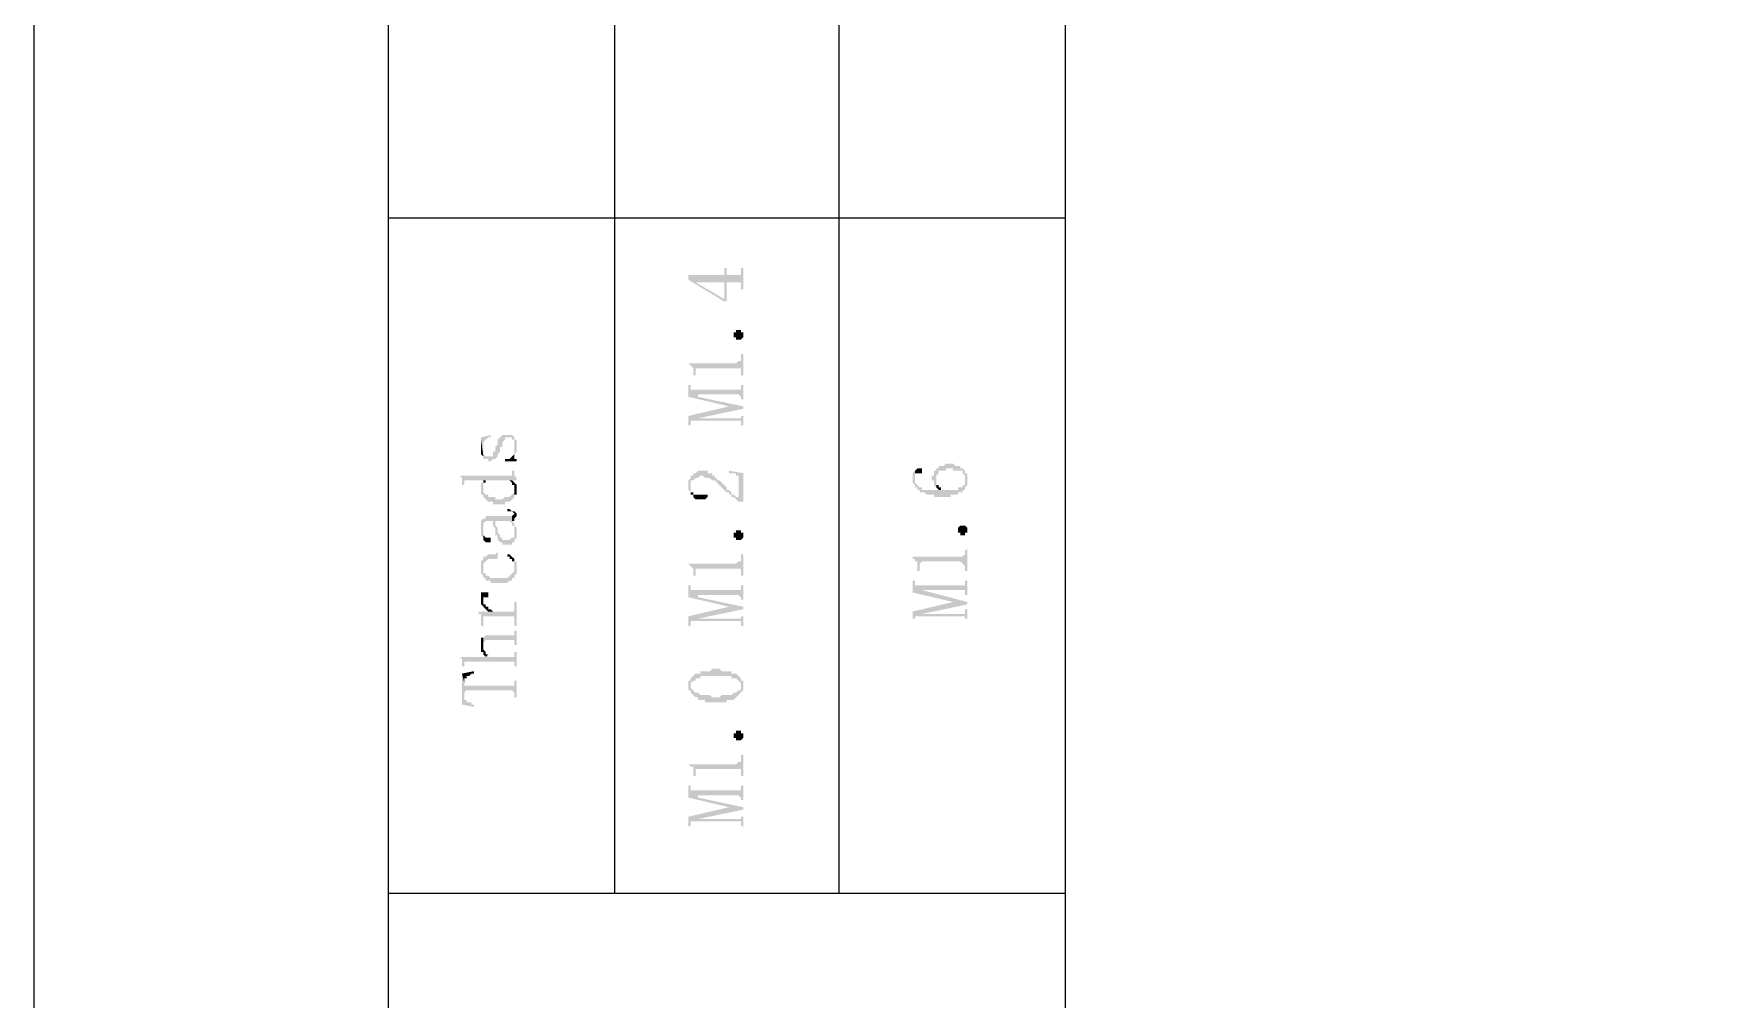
# Model space of a CAD drawing. Header units: millimetres. Extents: x 1336 to 2438, y 1230 to 1601.
# Drawn here: x 2017.55 to 2049.51, y 1449.2 to 1467.46 of the extents above; entities that cross this region are included whole.
import ezdxf

# ---------------------------------------------------------------- set-up
doc = ezdxf.new("R2010")
doc.units = ezdxf.units.MM

msp = doc.modelspace()

# ---------------------------------------------------------------- hatches: boundary and pattern name
at = {"transparency": 33554559}
for points in [[(2029.943, 1462.896), (2029.943, 1462.806), (2030.62, 1462.399), (2030.665, 1462.399), (2030.665, 1462.761), (2030.936, 1462.761), (2030.936, 1462.625), (2030.981, 1462.625), (2030.981, 1463.031), (2030.936, 1463.031), (2030.936, 1462.941), (2030.936, 1462.896), (2030.665, 1462.896), (2030.665, 1463.031), (2030.62, 1463.031), (2030.62, 1462.445), (2030.079, 1462.761), (2030.079, 1462.761)], [(2029.943, 1462.896), (2030.079, 1462.761), (2030.62, 1462.761), (2030.62, 1462.445), (2030.62, 1462.896)], [(2030.981, 1461.768), (2030.981, 1461.722), (2030.981, 1461.722), (2030.936, 1461.677), (2030.846, 1461.677), (2030.846, 1461.722), (2030.801, 1461.722), (2030.801, 1461.768), (2030.801, 1461.813), (2030.846, 1461.813), (2030.846, 1461.858), (2030.936, 1461.858), (2030.936, 1461.813), (2030.981, 1461.813), (2030.981, 1461.768)], [(2029.943, 1461.226), (2029.943, 1461.226), (2029.988, 1461.181), (2029.988, 1461.181), (2030.034, 1461.136), (2030.034, 1461.091), (2030.034, 1461), (2030.079, 1461), (2030.079, 1461.136), (2030.936, 1461.136), (2030.936, 1461.091), (2030.936, 1461), (2030.981, 1461), (2030.981, 1461.407), (2030.936, 1461.407), (2030.936, 1461.316), (2030.936, 1461.271), (2030.891, 1461.271), (2030.846, 1461.226)], [(2029.943, 1460.82), (2029.943, 1460.594), (2030.71, 1460.414), (2030.71, 1460.414), (2030.981, 1460.369), (2030.981, 1460.414), (2030.124, 1460.594), (2030.124, 1460.639), (2030.034, 1460.73), (2029.988, 1460.73), (2029.988, 1460.82)], [(2030.034, 1460.73), (2030.124, 1460.639), (2030.891, 1460.639), (2030.936, 1460.594), (2030.936, 1460.549), (2030.981, 1460.549), (2030.981, 1460.82), (2030.936, 1460.82), (2030.936, 1460.775), (2030.936, 1460.73), (2030.891, 1460.73)], [(2029.943, 1460.233), (2029.943, 1460.053), (2029.988, 1460.053), (2029.988, 1460.098), (2029.988, 1460.143), (2030.034, 1460.143), (2030.124, 1460.188), (2030.981, 1460.369), (2030.71, 1460.414)], [(2030.034, 1460.143), (2030.936, 1460.143), (2030.936, 1460.053), (2030.981, 1460.053), (2030.981, 1460.233), (2030.936, 1460.233), (2030.936, 1460.188), (2030.124, 1460.188)], [(2026.017, 1459.827), (2026.017, 1459.782), (2026.062, 1459.466), (2026.062, 1459.646), (2026.062, 1459.692), (2026.062, 1459.737), (2026.107, 1459.782), (2026.107, 1459.782), (2026.152, 1459.827), (2026.197, 1459.827), (2026.197, 1459.872)], [(2026.017, 1459.646), (2026.017, 1459.556), (2026.017, 1459.511), (2026.062, 1459.466), (2026.017, 1459.782), (2026.017, 1459.737)], [(2026.062, 1459.466), (2026.062, 1459.421), (2026.152, 1459.421), (2026.152, 1459.376), (2026.197, 1459.376), (2026.242, 1459.421), (2026.288, 1459.421), (2026.333, 1459.466), (2026.333, 1459.511), (2026.333, 1459.511), (2026.378, 1459.556), (2026.378, 1459.601), (2026.378, 1459.646), (2026.423, 1459.646), (2026.423, 1459.737), (2026.423, 1459.737), (2026.468, 1459.782), (2026.468, 1459.827), (2026.603, 1459.827), (2026.603, 1459.782), (2026.649, 1459.782), (2026.649, 1459.737), (2026.649, 1459.466), (2026.649, 1459.511), (2026.694, 1459.556), (2026.694, 1459.646), (2026.694, 1459.782), (2026.649, 1459.782), (2026.649, 1459.827), (2026.649, 1459.827), (2026.603, 1459.872), (2026.423, 1459.872), (2026.378, 1459.827), (2026.378, 1459.827), (2026.333, 1459.782), (2026.333, 1459.737), (2026.333, 1459.692), (2026.288, 1459.646), (2026.288, 1459.601), (2026.288, 1459.556), (2026.242, 1459.556), (2026.242, 1459.466), (2026.107, 1459.466), (2026.062, 1459.511), (2026.062, 1459.556), (2026.062, 1459.646)], [(2026.468, 1459.421), (2026.468, 1459.376), (2026.694, 1459.376), (2026.694, 1459.421), (2026.649, 1459.421), (2026.649, 1459.646), (2026.649, 1459.601), (2026.649, 1459.511), (2026.649, 1459.511), (2026.603, 1459.466), (2026.603, 1459.466), (2026.558, 1459.421), (2026.513, 1459.421)], [(2025.611, 1459.105), (2025.611, 1459.105), (2025.656, 1459.06), (2025.656, 1459.015), (2025.656, 1458.924), (2025.701, 1458.924), (2025.701, 1459.015), (2026.107, 1459.015), (2026.107, 1458.969), (2026.107, 1459.015), (2026.694, 1459.015), (2026.694, 1459.06), (2026.694, 1459.06), (2026.649, 1459.105), (2026.649, 1459.15), (2026.649, 1459.195), (2026.603, 1459.195), (2026.603, 1459.15), (2026.603, 1459.105), (2026.558, 1459.105)], [(2029.943, 1458.924), (2029.943, 1458.879), (2029.943, 1458.834), (2029.988, 1458.789), (2029.988, 1458.924), (2029.988, 1459.015), (2030.034, 1459.015), (2030.079, 1459.06), (2030.124, 1459.06), (2030.169, 1459.105), (2030.214, 1459.105), (2030.259, 1459.06), (2030.349, 1459.06), (2030.395, 1459.015), (2030.44, 1459.015), (2030.485, 1458.969), (2030.485, 1458.969), (2030.53, 1458.924), (2030.53, 1458.924), (2030.575, 1458.879), (2030.575, 1458.879), (2030.62, 1458.834), (2030.62, 1458.834), (2030.665, 1458.789), (2030.71, 1458.789), (2030.71, 1458.744), (2030.756, 1458.744), (2030.756, 1458.699), (2030.801, 1458.699), (2030.846, 1458.654), (2030.846, 1458.654), (2030.891, 1458.608), (2030.891, 1458.699), (2030.846, 1458.699), (2030.801, 1458.744), (2030.756, 1458.744), (2030.756, 1458.789), (2030.756, 1458.789), (2030.71, 1458.834), (2030.665, 1458.834), (2030.665, 1458.879), (2030.665, 1458.879), (2030.62, 1458.924), (2030.62, 1458.924), (2030.575, 1458.969), (2030.575, 1458.969), (2030.53, 1459.015), (2030.485, 1459.015), (2030.485, 1459.06), (2030.44, 1459.06), (2030.44, 1459.105), (2030.395, 1459.105), (2030.395, 1459.15), (2030.304, 1459.15), (2030.304, 1459.195), (2030.124, 1459.195), (2030.079, 1459.15), (2030.034, 1459.15), (2030.034, 1459.105), (2029.988, 1459.105), (2029.988, 1459.06), (2029.988, 1459.06), (2029.943, 1459.015), (2029.943, 1458.969), (2029.943, 1458.969)], [(2030.71, 1459.195), (2030.71, 1459.15), (2030.846, 1459.15), (2030.846, 1459.105), (2030.891, 1459.105), (2030.891, 1458.608), (2030.981, 1458.608), (2030.981, 1459.15)], [(2034.186, 1459.06), (2034.186, 1459.015), (2034.186, 1458.969), (2034.231, 1458.924), (2034.231, 1458.879), (2034.276, 1458.879), (2034.276, 1458.834), (2034.321, 1458.834), (2034.321, 1458.789), (2034.411, 1458.789), (2034.456, 1458.744), (2034.592, 1458.744), (2034.592, 1458.699), (2034.908, 1458.699), (2034.908, 1458.744), (2035.043, 1458.744), (2035.043, 1458.789), (2035.133, 1458.789), (2035.133, 1458.834), (2035.179, 1458.834), (2035.179, 1458.879), (2035.179, 1459.015), (2035.179, 1458.924), (2035.133, 1458.924), (2035.133, 1458.879), (2035.043, 1458.879), (2035.043, 1458.834), (2034.366, 1458.834), (2034.366, 1458.879), (2034.321, 1458.879), (2034.276, 1458.924), (2034.276, 1458.924), (2034.231, 1458.969), (2034.231, 1459.015), (2034.231, 1459.195), (2034.186, 1459.15), (2034.186, 1459.105)], [(2034.231, 1459.195), (2034.231, 1459.06), (2034.231, 1459.15), (2034.366, 1459.15), (2034.366, 1459.24), (2034.276, 1459.24)], [(2034.547, 1459.06), (2034.547, 1459.015), (2034.592, 1459.015), (2034.592, 1458.924), (2034.592, 1458.924), (2034.637, 1458.879), (2034.637, 1459.06), (2034.637, 1459.105), (2034.637, 1459.105), (2034.682, 1459.15), (2034.682, 1459.195), (2034.818, 1459.195), (2034.818, 1459.24), (2034.953, 1459.24), (2034.953, 1459.195), (2035.133, 1459.195), (2035.133, 1459.15), (2035.133, 1459.15), (2035.179, 1459.105), (2035.179, 1458.879), (2035.224, 1458.924), (2035.224, 1459.015), (2035.224, 1459.06), (2035.224, 1459.15), (2035.179, 1459.15), (2035.179, 1459.195), (2035.179, 1459.195), (2035.133, 1459.24), (2035.088, 1459.24), (2035.088, 1459.285), (2034.998, 1459.285), (2034.953, 1459.33), (2034.818, 1459.33), (2034.772, 1459.285), (2034.682, 1459.285), (2034.682, 1459.24), (2034.637, 1459.24), (2034.637, 1459.195), (2034.592, 1459.195), (2034.592, 1459.15), (2034.592, 1459.105), (2034.547, 1459.105)], [(2026.017, 1458.834), (2026.017, 1458.789), (2026.017, 1458.744), (2026.062, 1458.744), (2026.062, 1458.699), (2026.062, 1458.699), (2026.107, 1458.654), (2026.107, 1458.654), (2026.152, 1458.608), (2026.242, 1458.608), (2026.242, 1458.563), (2026.468, 1458.563), (2026.468, 1458.608), (2026.558, 1458.608), (2026.603, 1458.654), (2026.603, 1458.654), (2026.649, 1458.699), (2026.649, 1458.834), (2026.649, 1458.789), (2026.649, 1458.789), (2026.603, 1458.744), (2026.603, 1458.744), (2026.558, 1458.699), (2026.468, 1458.699), (2026.423, 1458.654), (2026.288, 1458.654), (2026.288, 1458.699), (2026.152, 1458.699), (2026.152, 1458.744), (2026.107, 1458.744), (2026.062, 1458.789), (2026.062, 1458.969), (2026.017, 1458.969), (2026.017, 1458.924), (2026.017, 1458.879)], [(2026.062, 1458.969), (2026.062, 1458.879), (2026.062, 1458.969), (2026.107, 1458.969), (2026.107, 1459.015), (2026.062, 1459.015)], [(2026.558, 1459.015), (2026.603, 1458.969), (2026.603, 1458.924), (2026.649, 1458.924), (2026.649, 1458.699), (2026.649, 1458.744), (2026.694, 1458.744), (2026.694, 1458.789), (2026.694, 1458.834), (2026.694, 1458.879), (2026.694, 1458.924), (2026.649, 1458.969), (2026.649, 1458.969), (2026.603, 1459.015)], [(2029.988, 1458.789), (2029.988, 1458.744), (2030.034, 1458.744), (2030.034, 1458.699), (2030.034, 1458.699), (2030.079, 1458.654), (2030.259, 1458.654), (2030.304, 1458.699), (2030.304, 1458.744), (2030.034, 1458.744), (2030.034, 1458.789), (2029.988, 1458.789), (2029.988, 1458.879), (2029.988, 1458.879)], [(2034.637, 1458.879), (2034.637, 1458.879), (2034.682, 1458.834), (2034.727, 1458.834), (2034.727, 1458.879), (2034.682, 1458.879), (2034.682, 1458.924), (2034.637, 1458.924), (2034.637, 1458.969), (2034.637, 1459.06)], [(2026.513, 1458.473), (2026.513, 1458.428), (2026.603, 1458.428), (2026.649, 1458.383), (2026.649, 1458.247), (2026.649, 1458.292), (2026.649, 1458.292), (2026.694, 1458.338), (2026.694, 1458.383), (2026.649, 1458.428), (2026.603, 1458.428), (2026.558, 1458.473)], [(2026.017, 1458.112), (2026.017, 1458.067), (2026.017, 1457.977), (2026.017, 1457.977), (2026.062, 1457.931), (2026.062, 1458.112), (2026.062, 1458.202), (2026.062, 1458.202), (2026.107, 1458.247), (2026.242, 1458.247), (2026.242, 1458.157), (2026.288, 1458.112), (2026.288, 1458.067), (2026.288, 1458.247), (2026.558, 1458.247), (2026.603, 1458.202), (2026.603, 1458.157), (2026.649, 1458.157), (2026.649, 1458.067), (2026.649, 1458.022), (2026.649, 1458.202), (2026.649, 1458.202), (2026.603, 1458.247), (2026.603, 1458.338), (2026.107, 1458.338), (2026.107, 1458.292), (2026.062, 1458.292), (2026.017, 1458.247)], [(2026.288, 1458.067), (2026.288, 1457.977), (2026.333, 1457.977), (2026.333, 1457.931), (2026.333, 1457.886), (2026.333, 1457.886), (2026.378, 1457.841), (2026.423, 1457.841), (2026.423, 1457.796), (2026.603, 1457.796), (2026.603, 1457.841), (2026.649, 1457.841), (2026.649, 1457.886), (2026.649, 1457.886), (2026.694, 1457.931), (2026.694, 1458.022), (2026.694, 1458.067), (2026.694, 1458.112), (2026.649, 1458.157), (2026.649, 1457.977), (2026.649, 1457.931), (2026.603, 1457.931), (2026.558, 1457.886), (2026.423, 1457.886), (2026.423, 1457.931), (2026.378, 1457.931), (2026.378, 1457.977), (2026.378, 1457.977), (2026.333, 1458.022), (2026.333, 1458.067), (2026.333, 1458.112), (2026.288, 1458.157), (2026.288, 1458.247)], [(2026.603, 1458.338), (2026.603, 1458.247), (2026.649, 1458.247), (2026.649, 1458.383), (2026.649, 1458.383)], [(2035.224, 1458.067), (2035.224, 1458.022), (2035.179, 1458.022), (2035.179, 1457.977), (2035.088, 1457.977), (2035.088, 1458.022), (2035.043, 1458.022), (2035.043, 1458.067), (2035.043, 1458.112), (2035.043, 1458.112), (2035.088, 1458.157), (2035.179, 1458.157), (2035.224, 1458.112), (2035.224, 1458.067)], [(2026.062, 1457.931), (2026.062, 1457.886), (2026.062, 1457.886), (2026.107, 1457.841), (2026.197, 1457.841), (2026.197, 1457.886), (2026.197, 1457.931), (2026.107, 1457.931), (2026.062, 1457.977), (2026.062, 1458.112)], [(2030.981, 1457.977), (2030.981, 1457.931), (2030.981, 1457.931), (2030.936, 1457.886), (2030.846, 1457.886), (2030.846, 1457.931), (2030.801, 1457.931), (2030.801, 1457.977), (2030.801, 1458.022), (2030.846, 1458.022), (2030.846, 1458.067), (2030.936, 1458.067), (2030.936, 1458.022), (2030.981, 1458.022), (2030.981, 1457.977)], [(2026.017, 1457.48), (2026.062, 1457.39), (2026.062, 1457.435), (2026.062, 1457.435), (2026.107, 1457.48), (2026.107, 1457.48), (2026.152, 1457.525), (2026.333, 1457.525), (2026.333, 1457.074), (2026.513, 1457.074), (2026.558, 1457.119), (2026.603, 1457.119), (2026.603, 1457.164), (2026.649, 1457.164), (2026.649, 1457.209), (2026.649, 1457.209), (2026.694, 1457.254), (2026.694, 1457.3), (2026.694, 1457.39), (2026.694, 1457.435), (2026.694, 1457.48), (2026.649, 1457.48), (2026.649, 1457.525), (2026.649, 1457.39), (2026.649, 1457.3), (2026.649, 1457.3), (2026.603, 1457.254), (2026.603, 1457.254), (2026.558, 1457.209), (2026.558, 1457.209), (2026.513, 1457.164), (2026.333, 1457.164), (2026.333, 1457.661), (2026.333, 1457.661), (2026.288, 1457.615), (2026.152, 1457.615), (2026.107, 1457.57), (2026.062, 1457.57), (2026.062, 1457.525), (2026.062, 1457.525)], [(2026.513, 1457.57), (2026.558, 1457.57), (2026.558, 1457.525), (2026.603, 1457.525), (2026.603, 1457.48), (2026.649, 1457.48), (2026.649, 1457.435), (2026.649, 1457.39), (2026.649, 1457.525), (2026.649, 1457.525), (2026.603, 1457.57), (2026.603, 1457.57), (2026.558, 1457.615), (2026.513, 1457.615)], [(2029.943, 1457.435), (2029.943, 1457.435), (2029.988, 1457.39), (2029.988, 1457.39), (2030.034, 1457.345), (2030.034, 1457.3), (2030.034, 1457.209), (2030.079, 1457.209), (2030.079, 1457.345), (2030.936, 1457.345), (2030.936, 1457.3), (2030.936, 1457.209), (2030.981, 1457.209), (2030.981, 1457.615), (2030.936, 1457.615), (2030.936, 1457.525), (2030.936, 1457.48), (2030.891, 1457.48), (2030.846, 1457.435)], [(2034.186, 1457.57), (2034.186, 1457.525), (2034.231, 1457.525), (2034.231, 1457.48), (2034.276, 1457.48), (2034.276, 1457.435), (2034.276, 1457.3), (2034.321, 1457.3), (2034.321, 1457.435), (2034.321, 1457.435), (2034.366, 1457.48), (2035.088, 1457.48), (2035.133, 1457.435), (2035.133, 1457.435), (2035.179, 1457.39), (2035.179, 1457.3), (2035.224, 1457.3), (2035.224, 1457.706), (2035.179, 1457.706), (2035.179, 1457.615), (2035.179, 1457.615), (2035.133, 1457.57), (2035.088, 1457.57)], [(2026.017, 1457.345), (2026.017, 1457.254), (2026.017, 1457.254), (2026.062, 1457.209), (2026.062, 1457.164), (2026.107, 1457.164), (2026.107, 1457.119), (2026.197, 1457.119), (2026.197, 1457.074), (2026.333, 1457.074), (2026.333, 1457.164), (2026.197, 1457.164), (2026.152, 1457.209), (2026.107, 1457.209), (2026.107, 1457.254), (2026.062, 1457.254), (2026.062, 1457.3), (2026.062, 1457.39), (2026.017, 1457.48), (2026.017, 1457.435), (2026.017, 1457.39)], [(2026.017, 1456.803), (2026.017, 1456.713), (2026.017, 1456.668), (2026.062, 1456.623), (2026.062, 1456.758), (2026.062, 1456.803), (2026.152, 1456.803), (2026.152, 1456.848), (2026.152, 1456.893), (2026.017, 1456.893), (2026.017, 1456.848)], [(2029.943, 1457.029), (2029.943, 1456.803), (2030.71, 1456.623), (2030.71, 1456.623), (2030.981, 1456.577), (2030.981, 1456.623), (2030.124, 1456.803), (2030.124, 1456.848), (2030.034, 1456.938), (2029.988, 1456.938), (2029.988, 1457.029)], [(2030.034, 1456.938), (2030.124, 1456.848), (2030.891, 1456.848), (2030.936, 1456.803), (2030.936, 1456.758), (2030.981, 1456.758), (2030.981, 1457.029), (2030.936, 1457.029), (2030.936, 1456.984), (2030.936, 1456.938), (2030.891, 1456.938)], [(2034.186, 1457.119), (2034.186, 1456.893), (2034.953, 1456.713), (2034.953, 1456.713), (2035.224, 1456.668), (2035.224, 1456.713), (2034.366, 1456.938), (2034.366, 1456.938), (2034.276, 1457.029), (2034.231, 1457.029), (2034.231, 1457.074), (2034.231, 1457.119)], [(2034.276, 1457.029), (2034.366, 1456.938), (2035.179, 1456.938), (2035.179, 1456.893), (2035.179, 1456.848), (2035.224, 1456.848), (2035.224, 1457.119), (2035.179, 1457.119), (2035.179, 1457.074), (2035.179, 1457.029), (2035.133, 1457.029)], [(2025.972, 1456.532), (2025.972, 1456.487), (2026.017, 1456.487), (2026.017, 1456.397), (2026.017, 1456.352), (2026.017, 1456.261), (2026.062, 1456.261), (2026.062, 1456.397), (2026.062, 1456.442), (2026.649, 1456.442), (2026.649, 1456.397), (2026.649, 1456.261), (2026.694, 1456.261), (2026.694, 1456.713), (2026.649, 1456.713), (2026.649, 1456.577), (2026.649, 1456.532), (2026.197, 1456.532)], [(2026.062, 1456.623), (2026.062, 1456.623), (2026.107, 1456.577), (2026.107, 1456.577), (2026.152, 1456.532), (2026.242, 1456.532), (2026.197, 1456.577), (2026.152, 1456.577), (2026.152, 1456.623), (2026.107, 1456.623), (2026.107, 1456.668), (2026.062, 1456.668), (2026.062, 1456.713), (2026.062, 1456.758)], [(2029.943, 1456.442), (2029.943, 1456.261), (2029.988, 1456.261), (2029.988, 1456.307), (2029.988, 1456.352), (2030.034, 1456.352), (2030.124, 1456.397), (2030.981, 1456.577), (2030.71, 1456.623)], [(2034.186, 1456.532), (2034.186, 1456.397), (2034.231, 1456.397), (2034.231, 1456.442), (2034.276, 1456.442), (2034.366, 1456.487), (2035.224, 1456.668), (2034.953, 1456.713)], [(2034.276, 1456.442), (2035.179, 1456.442), (2035.179, 1456.397), (2035.224, 1456.397), (2035.224, 1456.577), (2035.179, 1456.577), (2035.179, 1456.532), (2035.179, 1456.487), (2034.366, 1456.487)], [(2030.034, 1456.352), (2030.936, 1456.352), (2030.936, 1456.261), (2030.981, 1456.261), (2030.981, 1456.442), (2030.936, 1456.442), (2030.936, 1456.397), (2030.124, 1456.397)], [(2026.017, 1455.9), (2026.017, 1455.855), (2026.017, 1455.765), (2026.062, 1455.765), (2026.062, 1455.72), (2026.062, 1455.72), (2026.107, 1455.675), (2026.107, 1455.675), (2026.152, 1455.72), (2026.107, 1455.72), (2026.107, 1455.765), (2026.107, 1455.765), (2026.062, 1455.81), (2026.062, 1456.036), (2026.017, 1456.036), (2026.017, 1455.946), (2026.017, 1455.946)], [(2026.062, 1456.036), (2026.062, 1455.9), (2026.062, 1455.946), (2026.107, 1455.991), (2026.649, 1455.991), (2026.649, 1455.9), (2026.694, 1455.9), (2026.694, 1456.171), (2026.649, 1456.171), (2026.649, 1456.126), (2026.649, 1456.081), (2026.107, 1456.081)], [(2025.611, 1455.675), (2025.611, 1455.675), (2025.656, 1455.63), (2025.656, 1455.585), (2025.656, 1455.494), (2025.701, 1455.494), (2025.701, 1455.539), (2025.701, 1455.585), (2026.649, 1455.585), (2026.649, 1455.494), (2026.694, 1455.494), (2026.694, 1455.765), (2026.649, 1455.765), (2026.649, 1455.72), (2026.649, 1455.675), (2026.152, 1455.675), (2026.152, 1455.72), (2026.107, 1455.675)], [(2025.656, 1455.359), (2025.701, 1455.178), (2025.701, 1455.269), (2025.746, 1455.269), (2025.746, 1455.314), (2025.791, 1455.314), (2025.836, 1455.359), (2025.881, 1455.359), (2025.881, 1455.404)], [(2025.656, 1455.359), (2025.656, 1454.772), (2025.881, 1454.727), (2025.881, 1454.772), (2025.836, 1454.772), (2025.836, 1454.817), (2025.746, 1454.817), (2025.746, 1454.862), (2025.701, 1454.862), (2025.701, 1454.953), (2025.701, 1455.178)], [(2029.943, 1455.133), (2029.943, 1455.043), (2029.988, 1455.043), (2029.988, 1454.998), (2029.988, 1455.133), (2029.988, 1455.178), (2029.988, 1455.178), (2030.034, 1455.223), (2030.079, 1455.223), (2030.079, 1455.269), (2030.169, 1455.269), (2030.169, 1455.314), (2030.756, 1455.314), (2030.756, 1455.269), (2030.846, 1455.269), (2030.891, 1455.223), (2030.891, 1455.223), (2030.936, 1455.178), (2030.936, 1455.133), (2030.936, 1455.269), (2030.936, 1455.269), (2030.891, 1455.314), (2030.891, 1455.314), (2030.846, 1455.359), (2030.756, 1455.359), (2030.756, 1455.404), (2030.575, 1455.404), (2030.53, 1455.449), (2030.395, 1455.449), (2030.349, 1455.404), (2030.169, 1455.404), (2030.169, 1455.359), (2030.079, 1455.359), (2030.034, 1455.314), (2030.034, 1455.314), (2029.988, 1455.269), (2029.988, 1455.223), (2029.943, 1455.223)], [(2029.988, 1454.998), (2030.034, 1454.953), (2030.034, 1454.953), (2030.079, 1454.908), (2030.124, 1454.908), (2030.124, 1454.862), (2030.259, 1454.862), (2030.259, 1454.817), (2030.665, 1454.817), (2030.665, 1454.862), (2030.801, 1454.862), (2030.846, 1454.908), (2030.846, 1454.908), (2030.891, 1454.953), (2030.891, 1454.953), (2030.936, 1454.998), (2030.936, 1454.998), (2030.981, 1455.043), (2030.981, 1455.088), (2030.981, 1455.133), (2030.981, 1455.178), (2030.981, 1455.223), (2030.936, 1455.223), (2030.936, 1455.269), (2030.936, 1455.088), (2030.936, 1455.043), (2030.891, 1455.043), (2030.846, 1454.998), (2030.801, 1454.998), (2030.756, 1454.953), (2030.575, 1454.953), (2030.53, 1454.908), (2030.395, 1454.908), (2030.349, 1454.953), (2030.169, 1454.953), (2030.124, 1454.998), (2030.079, 1454.998), (2030.034, 1455.043), (2030.034, 1455.043), (2029.988, 1455.088), (2029.988, 1455.133)], [(2025.701, 1455.178), (2025.701, 1454.953), (2025.701, 1454.998), (2025.701, 1454.998), (2025.746, 1455.043), (2026.603, 1455.043), (2026.649, 1454.998), (2026.649, 1454.908), (2026.694, 1454.908), (2026.694, 1455.223), (2026.649, 1455.223), (2026.649, 1455.178), (2026.649, 1455.133), (2025.701, 1455.133)], [(2030.981, 1454.185), (2030.981, 1454.14), (2030.981, 1454.14), (2030.936, 1454.095), (2030.846, 1454.095), (2030.846, 1454.14), (2030.801, 1454.14), (2030.801, 1454.185), (2030.801, 1454.231), (2030.846, 1454.231), (2030.846, 1454.276), (2030.936, 1454.276), (2030.936, 1454.231), (2030.981, 1454.231), (2030.981, 1454.185)], [(2029.943, 1453.644), (2029.943, 1453.644), (2029.988, 1453.599), (2030.034, 1453.599), (2030.034, 1453.554), (2030.034, 1453.508), (2030.034, 1453.418), (2030.079, 1453.418), (2030.079, 1453.554), (2030.936, 1453.554), (2030.936, 1453.508), (2030.936, 1453.418), (2030.981, 1453.418), (2030.981, 1453.824), (2030.936, 1453.824), (2030.936, 1453.734), (2030.936, 1453.689), (2030.891, 1453.689), (2030.846, 1453.644)], [(2029.943, 1453.238), (2029.943, 1453.012), (2030.71, 1452.831), (2030.71, 1452.831), (2030.981, 1452.786), (2030.981, 1452.831), (2030.124, 1453.012), (2030.124, 1453.057), (2030.034, 1453.147), (2029.988, 1453.147), (2029.988, 1453.238)], [(2030.034, 1453.147), (2030.124, 1453.057), (2030.891, 1453.057), (2030.936, 1453.012), (2030.936, 1452.967), (2030.981, 1452.967), (2030.981, 1453.238), (2030.936, 1453.238), (2030.936, 1453.193), (2030.936, 1453.147), (2030.891, 1453.147)], [(2029.943, 1452.651), (2029.943, 1452.47), (2029.988, 1452.47), (2029.988, 1452.516), (2029.988, 1452.561), (2030.034, 1452.561), (2030.124, 1452.606), (2030.981, 1452.786), (2030.71, 1452.831)], [(2030.034, 1452.561), (2030.936, 1452.561), (2030.936, 1452.47), (2030.981, 1452.47), (2030.981, 1452.651), (2030.936, 1452.651), (2030.936, 1452.606), (2030.124, 1452.606)]]:
    msp.add_hatch(color=256, dxfattribs=at).paths.add_polyline_path(points)

# ---------------------------------------------------------------- linework, layer by layer
msp.add_line((2024.257, 1594.624), (2024.257, 1307.884))
msp.add_lwpolyline([(2437.55, 1303.624), (2437.55, 1600.624), (2017.55, 1600.624), (2017.55, 1303.624)], close=True)
for points in [[(2037.074, 1594.624), (2037.074, 1307.884)], [(2028.544, 1488.892), (2028.544, 1451.207)], [(2032.787, 1488.892), (2032.787, 1451.207)], [(2024.257, 1463.979), (2037.074, 1463.979)], [(2024.257, 1451.207), (2037.074, 1451.207)]]:
    msp.add_lwpolyline(points)

doc.saveas('drawing.dxf')
